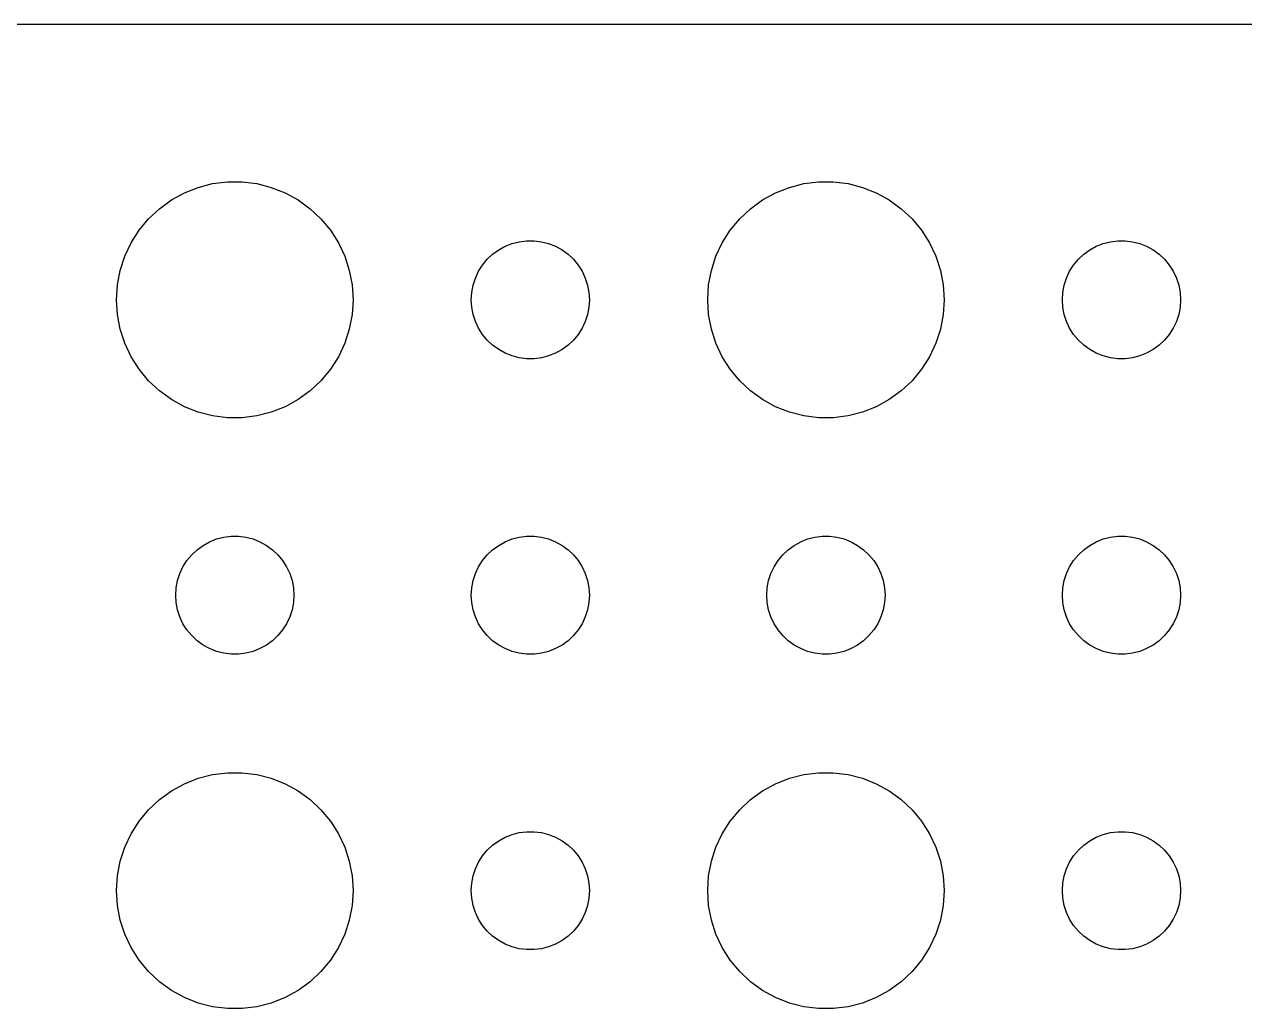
# Model space of a CAD drawing. Header units: metres. Extents: x -134 to 134, y 176 to 508.
# Drawn here: x 32.16 to 63.12, y 369.01 to 393.99 of the extents above; entities that cross this region are included whole.
import ezdxf

# ---------------------------------------------------------------- set-up
doc = ezdxf.new("R2010")
doc.units = ezdxf.units.M

msp = doc.modelspace()

# ---------------------------------------------------------------- linework, layer by layer
for p, q in [((129.814, 393.99), (-129.814, 393.99)), ((36.2227, 389.714), (36.5729, 389.853)), ((36.5729, 389.853), (36.9379, 389.947)), ((36.9379, 389.947), (37.3116, 389.994)), ((37.3116, 389.994), (37.6884, 389.994)), ((37.6884, 389.994), (38.0621, 389.947)), ((38.0621, 389.947), (38.427, 389.853)), ((38.427, 389.853), (38.7773, 389.714)), ((51.2227, 389.714), (51.5729, 389.853)), ((51.5729, 389.853), (51.9379, 389.947)), ((51.9379, 389.947), (52.3116, 389.994)), ((52.3116, 389.994), (52.6884, 389.994)), ((52.6884, 389.994), (53.0621, 389.947)), ((53.0621, 389.947), (53.427, 389.853)), ((53.427, 389.853), (53.7773, 389.714)), ((35.5877, 389.312), (35.8925, 389.533)), ((35.8925, 389.533), (36.2227, 389.714)), ((38.7773, 389.714), (39.1075, 389.533)), ((39.1075, 389.533), (39.4123, 389.312)), ((50.5877, 389.312), (50.8925, 389.533)), ((50.8925, 389.533), (51.2227, 389.714)), ((53.7773, 389.714), (54.1075, 389.533)), ((54.1075, 389.533), (54.4123, 389.312)), ((35.3131, 389.054), (35.5877, 389.312)), ((39.4123, 389.312), (39.6869, 389.054)), ((50.3131, 389.054), (50.5877, 389.312)), ((54.4123, 389.312), (54.6869, 389.054)), ((35.0729, 388.763), (35.3131, 389.054)), ((39.6869, 389.054), (39.927, 388.763)), ((50.0729, 388.763), (50.3131, 389.054)), ((54.6869, 389.054), (54.927, 388.763)), ((34.8711, 388.445), (35.0729, 388.763)), ((39.927, 388.763), (40.1289, 388.445)), ((49.8711, 388.445), (50.0729, 388.763)), ((54.927, 388.763), (55.1289, 388.445)), ((34.7107, 388.104), (34.8711, 388.445)), ((40.1289, 388.445), (40.2893, 388.104)), ((44.1963, 388.266), (44.3613, 388.357)), ((44.3613, 388.357), (44.5365, 388.427)), ((44.5365, 388.427), (44.7189, 388.473)), ((44.7189, 388.473), (44.9058, 388.497)), ((44.9058, 388.497), (45.0942, 388.497)), ((45.0942, 388.497), (45.2811, 388.473)), ((45.2811, 388.473), (45.4635, 388.427)), ((45.4635, 388.427), (45.6387, 388.357)), ((45.6387, 388.357), (45.8037, 388.266)), ((49.7107, 388.104), (49.8711, 388.445)), ((55.1289, 388.445), (55.2893, 388.104)), ((59.1963, 388.266), (59.3613, 388.357)), ((59.3613, 388.357), (59.5365, 388.427)), ((59.5365, 388.427), (59.7189, 388.473)), ((59.7189, 388.473), (59.9058, 388.497)), ((59.9058, 388.497), (60.0942, 388.497)), ((60.0942, 388.497), (60.2811, 388.473)), ((60.2811, 388.473), (60.4635, 388.427)), ((60.4635, 388.427), (60.6387, 388.357)), ((60.6387, 388.357), (60.8037, 388.266)), ((34.5942, 387.746), (34.7107, 388.104)), ((40.2893, 388.104), (40.4057, 387.746)), ((43.7865, 387.882), (43.9065, 388.027)), ((43.9065, 388.027), (44.0439, 388.156)), ((44.0439, 388.156), (44.1963, 388.266)), ((45.8037, 388.266), (45.9561, 388.156)), ((45.9561, 388.156), (46.0934, 388.027)), ((46.0934, 388.027), (46.2135, 387.882)), ((49.5942, 387.746), (49.7107, 388.104)), ((55.2893, 388.104), (55.4057, 387.746)), ((58.7865, 387.882), (58.9065, 388.027)), ((58.9065, 388.027), (59.0439, 388.156)), ((59.0439, 388.156), (59.1963, 388.266)), ((60.8037, 388.266), (60.9561, 388.156)), ((60.9561, 388.156), (61.0934, 388.027)), ((61.0934, 388.027), (61.2135, 387.882)), ((34.5237, 387.376), (34.5942, 387.746)), ((40.4057, 387.746), (40.4763, 387.376)), ((43.6053, 387.552), (43.6855, 387.723)), ((43.6855, 387.723), (43.7865, 387.882)), ((46.2135, 387.882), (46.3145, 387.723)), ((46.3145, 387.723), (46.3947, 387.552)), ((49.5237, 387.376), (49.5942, 387.746)), ((55.4057, 387.746), (55.4763, 387.376)), ((58.6053, 387.552), (58.6855, 387.723)), ((58.6855, 387.723), (58.7865, 387.882)), ((61.2135, 387.882), (61.3145, 387.723)), ((61.3145, 387.723), (61.3947, 387.552)), ((34.5, 387), (34.5237, 387.376)), ((40.4763, 387.376), (40.5, 387)), ((43.5118, 387.188), (43.5471, 387.373)), ((43.5471, 387.373), (43.6053, 387.552)), ((46.3947, 387.552), (46.4529, 387.373)), ((46.4529, 387.373), (46.4882, 387.188)), ((49.5, 387), (49.5237, 387.376)), ((55.4763, 387.376), (55.5, 387)), ((58.5118, 387.188), (58.5471, 387.373)), ((58.5471, 387.373), (58.6053, 387.552)), ((61.3947, 387.552), (61.4529, 387.373)), ((61.4529, 387.373), (61.4882, 387.188)), ((43.5, 387), (43.5118, 387.188)), ((46.4882, 387.188), (46.5, 387)), ((58.5, 387), (58.5118, 387.188)), ((61.4882, 387.188), (61.5, 387)), ((34.5237, 386.624), (34.5, 387)), ((40.5, 387), (40.4763, 386.624)), ((43.5118, 386.812), (43.5, 387)), ((43.5471, 386.627), (43.5118, 386.812)), ((46.4882, 386.812), (46.4529, 386.627)), ((46.5, 387), (46.4882, 386.812)), ((49.5237, 386.624), (49.5, 387)), ((55.5, 387), (55.4763, 386.624)), ((58.5118, 386.812), (58.5, 387)), ((58.5471, 386.627), (58.5118, 386.812)), ((61.4882, 386.812), (61.4529, 386.627)), ((61.5, 387), (61.4882, 386.812)), ((34.5942, 386.254), (34.5237, 386.624)), ((40.4763, 386.624), (40.4057, 386.254)), ((43.6053, 386.448), (43.5471, 386.627)), ((43.6855, 386.277), (43.6053, 386.448)), ((46.3947, 386.448), (46.3145, 386.277)), ((46.4529, 386.627), (46.3947, 386.448)), ((49.5942, 386.254), (49.5237, 386.624)), ((55.4763, 386.624), (55.4057, 386.254)), ((58.6053, 386.448), (58.5471, 386.627)), ((58.6855, 386.277), (58.6053, 386.448)), ((61.3947, 386.448), (61.3145, 386.277)), ((61.4529, 386.627), (61.3947, 386.448)), ((34.7107, 385.896), (34.5942, 386.254)), ((40.4057, 386.254), (40.2893, 385.896)), ((43.7865, 386.118), (43.6855, 386.277)), ((43.9065, 385.973), (43.7865, 386.118)), ((46.2135, 386.118), (46.0934, 385.973)), ((46.3145, 386.277), (46.2135, 386.118)), ((49.7107, 385.896), (49.5942, 386.254)), ((55.4057, 386.254), (55.2893, 385.896)), ((58.7865, 386.118), (58.6855, 386.277)), ((58.9065, 385.973), (58.7865, 386.118)), ((61.2135, 386.118), (61.0934, 385.973)), ((61.3145, 386.277), (61.2135, 386.118)), ((34.8711, 385.555), (34.7107, 385.896)), ((40.2893, 385.896), (40.1289, 385.555)), ((44.0439, 385.844), (43.9065, 385.973)), ((44.1963, 385.734), (44.0439, 385.844)), ((45.9561, 385.844), (45.8037, 385.734)), ((46.0934, 385.973), (45.9561, 385.844)), ((49.8711, 385.555), (49.7107, 385.896)), ((55.2893, 385.896), (55.1289, 385.555)), ((59.0439, 385.844), (58.9065, 385.973)), ((59.1963, 385.734), (59.0439, 385.844)), ((60.9561, 385.844), (60.8037, 385.734)), ((61.0934, 385.973), (60.9561, 385.844)), ((35.0729, 385.237), (34.8711, 385.555)), ((40.1289, 385.555), (39.927, 385.237)), ((44.3613, 385.643), (44.1963, 385.734)), ((44.5365, 385.573), (44.3613, 385.643)), ((44.7189, 385.527), (44.5365, 385.573)), ((44.9058, 385.503), (44.7189, 385.527)), ((45.0942, 385.503), (44.9058, 385.503)), ((45.2811, 385.527), (45.0942, 385.503)), ((45.4635, 385.573), (45.2811, 385.527)), ((45.6387, 385.643), (45.4635, 385.573)), ((45.8037, 385.734), (45.6387, 385.643)), ((50.0729, 385.237), (49.8711, 385.555)), ((55.1289, 385.555), (54.927, 385.237)), ((59.3613, 385.643), (59.1963, 385.734)), ((59.5365, 385.573), (59.3613, 385.643)), ((59.7189, 385.527), (59.5365, 385.573)), ((59.9058, 385.503), (59.7189, 385.527)), ((60.0942, 385.503), (59.9058, 385.503)), ((60.2811, 385.527), (60.0942, 385.503)), ((60.4635, 385.573), (60.2811, 385.527)), ((60.6387, 385.643), (60.4635, 385.573)), ((60.8037, 385.734), (60.6387, 385.643)), ((35.3131, 384.946), (35.0729, 385.237)), ((39.927, 385.237), (39.6869, 384.946)), ((50.3131, 384.946), (50.0729, 385.237)), ((54.927, 385.237), (54.6869, 384.946)), ((35.5877, 384.688), (35.3131, 384.946)), ((39.6869, 384.946), (39.4123, 384.688)), ((50.5877, 384.688), (50.3131, 384.946)), ((54.6869, 384.946), (54.4123, 384.688)), ((35.8925, 384.467), (35.5877, 384.688)), ((39.4123, 384.688), (39.1075, 384.467)), ((50.8925, 384.467), (50.5877, 384.688)), ((54.4123, 384.688), (54.1075, 384.467)), ((36.2227, 384.286), (35.8925, 384.467)), ((36.5729, 384.147), (36.2227, 384.286)), ((38.7773, 384.286), (38.427, 384.147)), ((39.1075, 384.467), (38.7773, 384.286)), ((51.2227, 384.286), (50.8925, 384.467)), ((51.5729, 384.147), (51.2227, 384.286)), ((53.7773, 384.286), (53.427, 384.147)), ((54.1075, 384.467), (53.7773, 384.286)), ((36.9379, 384.053), (36.5729, 384.147)), ((37.3116, 384.006), (36.9379, 384.053)), ((37.6884, 384.006), (37.3116, 384.006)), ((38.0621, 384.053), (37.6884, 384.006)), ((38.427, 384.147), (38.0621, 384.053)), ((51.9379, 384.053), (51.5729, 384.147)), ((52.3116, 384.006), (51.9379, 384.053)), ((52.6884, 384.006), (52.3116, 384.006)), ((53.0621, 384.053), (52.6884, 384.006)), ((53.427, 384.147), (53.0621, 384.053)), ((36.6963, 380.766), (36.8613, 380.857)), ((36.8613, 380.857), (37.0365, 380.927)), ((37.0365, 380.927), (37.2189, 380.973)), ((37.2189, 380.973), (37.4058, 380.997)), ((37.4058, 380.997), (37.5942, 380.997)), ((37.5942, 380.997), (37.7811, 380.973)), ((37.7811, 380.973), (37.9635, 380.927)), ((37.9635, 380.927), (38.1387, 380.857)), ((38.1387, 380.857), (38.3037, 380.766)), ((44.1963, 380.766), (44.3613, 380.857)), ((44.3613, 380.857), (44.5365, 380.927)), ((44.5365, 380.927), (44.7189, 380.973)), ((44.7189, 380.973), (44.9058, 380.997)), ((44.9058, 380.997), (45.0942, 380.997)), ((45.0942, 380.997), (45.2811, 380.973)), ((45.2811, 380.973), (45.4635, 380.927)), ((45.4635, 380.927), (45.6387, 380.857)), ((45.6387, 380.857), (45.8037, 380.766)), ((51.6963, 380.766), (51.8613, 380.857)), ((51.8613, 380.857), (52.0365, 380.927)), ((52.0365, 380.927), (52.2189, 380.973)), ((52.2189, 380.973), (52.4058, 380.997)), ((52.4058, 380.997), (52.5942, 380.997)), ((52.5942, 380.997), (52.7811, 380.973)), ((52.7811, 380.973), (52.9635, 380.927)), ((52.9635, 380.927), (53.1387, 380.857)), ((53.1387, 380.857), (53.3037, 380.766)), ((59.1963, 380.766), (59.3613, 380.857)), ((59.3613, 380.857), (59.5365, 380.927)), ((59.5365, 380.927), (59.7189, 380.973)), ((59.7189, 380.973), (59.9058, 380.997)), ((59.9058, 380.997), (60.0942, 380.997)), ((60.0942, 380.997), (60.2811, 380.973)), ((60.2811, 380.973), (60.4635, 380.927)), ((60.4635, 380.927), (60.6387, 380.857)), ((60.6387, 380.857), (60.8037, 380.766)), ((36.4065, 380.527), (36.5439, 380.656)), ((36.5439, 380.656), (36.6963, 380.766)), ((38.3037, 380.766), (38.4561, 380.656)), ((38.4561, 380.656), (38.5934, 380.527)), ((43.9065, 380.527), (44.0439, 380.656)), ((44.0439, 380.656), (44.1963, 380.766)), ((45.8037, 380.766), (45.9561, 380.656)), ((45.9561, 380.656), (46.0934, 380.527)), ((51.4065, 380.527), (51.5439, 380.656)), ((51.5439, 380.656), (51.6963, 380.766)), ((53.3037, 380.766), (53.4561, 380.656)), ((53.4561, 380.656), (53.5934, 380.527)), ((58.9065, 380.527), (59.0439, 380.656)), ((59.0439, 380.656), (59.1963, 380.766)), ((60.8037, 380.766), (60.9561, 380.656)), ((60.9561, 380.656), (61.0934, 380.527)), ((36.1855, 380.223), (36.2865, 380.382)), ((36.2865, 380.382), (36.4065, 380.527)), ((38.5934, 380.527), (38.7135, 380.382)), ((38.7135, 380.382), (38.8145, 380.223)), ((43.6855, 380.223), (43.7865, 380.382)), ((43.7865, 380.382), (43.9065, 380.527)), ((46.0934, 380.527), (46.2135, 380.382)), ((46.2135, 380.382), (46.3145, 380.223)), ((51.1855, 380.223), (51.2865, 380.382)), ((51.2865, 380.382), (51.4065, 380.527)), ((53.5934, 380.527), (53.7135, 380.382)), ((53.7135, 380.382), (53.8145, 380.223)), ((58.6855, 380.223), (58.7865, 380.382)), ((58.7865, 380.382), (58.9065, 380.527)), ((61.0934, 380.527), (61.2135, 380.382)), ((61.2135, 380.382), (61.3145, 380.223)), ((36.0471, 379.873), (36.1053, 380.052)), ((36.1053, 380.052), (36.1855, 380.223)), ((38.8145, 380.223), (38.8947, 380.052)), ((38.8947, 380.052), (38.9529, 379.873)), ((43.5471, 379.873), (43.6053, 380.052)), ((43.6053, 380.052), (43.6855, 380.223)), ((46.3145, 380.223), (46.3947, 380.052)), ((46.3947, 380.052), (46.4529, 379.873)), ((51.0471, 379.873), (51.1053, 380.052)), ((51.1053, 380.052), (51.1855, 380.223)), ((53.8145, 380.223), (53.8947, 380.052)), ((53.8947, 380.052), (53.9529, 379.873)), ((58.5471, 379.873), (58.6053, 380.052)), ((58.6053, 380.052), (58.6855, 380.223)), ((61.3145, 380.223), (61.3947, 380.052)), ((61.3947, 380.052), (61.4529, 379.873)), ((36, 379.5), (36.0118, 379.688)), ((36.0118, 379.688), (36.0471, 379.873)), ((38.9529, 379.873), (38.9882, 379.688)), ((38.9882, 379.688), (39, 379.5)), ((43.5, 379.5), (43.5118, 379.688)), ((43.5118, 379.688), (43.5471, 379.873)), ((46.4529, 379.873), (46.4882, 379.688)), ((46.4882, 379.688), (46.5, 379.5)), ((51, 379.5), (51.0118, 379.688)), ((51.0118, 379.688), (51.0471, 379.873)), ((53.9529, 379.873), (53.9882, 379.688)), ((53.9882, 379.688), (54, 379.5)), ((58.5, 379.5), (58.5118, 379.688)), ((58.5118, 379.688), (58.5471, 379.873)), ((61.4529, 379.873), (61.4882, 379.688)), ((61.4882, 379.688), (61.5, 379.5)), ((36.0118, 379.312), (36, 379.5)), ((36.0471, 379.127), (36.0118, 379.312)), ((38.9882, 379.312), (38.9529, 379.127)), ((39, 379.5), (38.9882, 379.312)), ((43.5118, 379.312), (43.5, 379.5)), ((43.5471, 379.127), (43.5118, 379.312)), ((46.4882, 379.312), (46.4529, 379.127)), ((46.5, 379.5), (46.4882, 379.312)), ((51.0118, 379.312), (51, 379.5)), ((51.0471, 379.127), (51.0118, 379.312)), ((53.9882, 379.312), (53.9529, 379.127)), ((54, 379.5), (53.9882, 379.312)), ((58.5118, 379.312), (58.5, 379.5)), ((58.5471, 379.127), (58.5118, 379.312)), ((61.4882, 379.312), (61.4529, 379.127)), ((61.5, 379.5), (61.4882, 379.312)), ((36.1053, 378.948), (36.0471, 379.127)), ((38.9529, 379.127), (38.8947, 378.948)), ((43.6053, 378.948), (43.5471, 379.127)), ((46.4529, 379.127), (46.3947, 378.948)), ((51.1053, 378.948), (51.0471, 379.127)), ((53.9529, 379.127), (53.8947, 378.948)), ((58.6053, 378.948), (58.5471, 379.127)), ((61.4529, 379.127), (61.3947, 378.948)), ((36.1855, 378.777), (36.1053, 378.948)), ((36.2865, 378.618), (36.1855, 378.777)), ((38.8145, 378.777), (38.7135, 378.618)), ((38.8947, 378.948), (38.8145, 378.777)), ((43.6855, 378.777), (43.6053, 378.948)), ((43.7865, 378.618), (43.6855, 378.777)), ((46.3145, 378.777), (46.2135, 378.618)), ((46.3947, 378.948), (46.3145, 378.777)), ((51.1855, 378.777), (51.1053, 378.948)), ((51.2865, 378.618), (51.1855, 378.777)), ((53.8145, 378.777), (53.7135, 378.618)), ((53.8947, 378.948), (53.8145, 378.777)), ((58.6855, 378.777), (58.6053, 378.948)), ((58.7865, 378.618), (58.6855, 378.777)), ((61.3145, 378.777), (61.2135, 378.618)), ((61.3947, 378.948), (61.3145, 378.777)), ((36.4065, 378.473), (36.2865, 378.618)), ((36.5439, 378.344), (36.4065, 378.473)), ((38.5934, 378.473), (38.4561, 378.344)), ((38.7135, 378.618), (38.5934, 378.473)), ((43.9065, 378.473), (43.7865, 378.618)), ((44.0439, 378.344), (43.9065, 378.473)), ((46.0934, 378.473), (45.9561, 378.344)), ((46.2135, 378.618), (46.0934, 378.473)), ((51.4065, 378.473), (51.2865, 378.618)), ((51.5439, 378.344), (51.4065, 378.473)), ((53.5934, 378.473), (53.4561, 378.344)), ((53.7135, 378.618), (53.5934, 378.473)), ((58.9065, 378.473), (58.7865, 378.618)), ((59.0439, 378.344), (58.9065, 378.473)), ((61.0934, 378.473), (60.9561, 378.344)), ((61.2135, 378.618), (61.0934, 378.473)), ((36.6963, 378.234), (36.5439, 378.344)), ((36.8613, 378.143), (36.6963, 378.234)), ((37.0365, 378.073), (36.8613, 378.143)), ((37.2189, 378.027), (37.0365, 378.073)), ((37.9635, 378.073), (37.7811, 378.027)), ((38.1387, 378.143), (37.9635, 378.073)), ((38.3037, 378.234), (38.1387, 378.143)), ((38.4561, 378.344), (38.3037, 378.234)), ((44.1963, 378.234), (44.0439, 378.344)), ((44.3613, 378.143), (44.1963, 378.234)), ((44.5365, 378.073), (44.3613, 378.143)), ((44.7189, 378.027), (44.5365, 378.073)), ((45.4635, 378.073), (45.2811, 378.027)), ((45.6387, 378.143), (45.4635, 378.073)), ((45.8037, 378.234), (45.6387, 378.143)), ((45.9561, 378.344), (45.8037, 378.234)), ((51.6963, 378.234), (51.5439, 378.344)), ((51.8613, 378.143), (51.6963, 378.234)), ((52.0365, 378.073), (51.8613, 378.143)), ((52.2189, 378.027), (52.0365, 378.073)), ((52.9635, 378.073), (52.7811, 378.027)), ((53.1387, 378.143), (52.9635, 378.073)), ((53.3037, 378.234), (53.1387, 378.143)), ((53.4561, 378.344), (53.3037, 378.234)), ((59.1963, 378.234), (59.0439, 378.344)), ((59.3613, 378.143), (59.1963, 378.234)), ((59.5365, 378.073), (59.3613, 378.143)), ((59.7189, 378.027), (59.5365, 378.073)), ((60.4635, 378.073), (60.2811, 378.027)), ((60.6387, 378.143), (60.4635, 378.073)), ((60.8037, 378.234), (60.6387, 378.143)), ((60.9561, 378.344), (60.8037, 378.234)), ((37.4058, 378.003), (37.2189, 378.027)), ((37.5942, 378.003), (37.4058, 378.003)), ((37.7811, 378.027), (37.5942, 378.003)), ((44.9058, 378.003), (44.7189, 378.027)), ((45.0942, 378.003), (44.9058, 378.003)), ((45.2811, 378.027), (45.0942, 378.003)), ((52.4058, 378.003), (52.2189, 378.027)), ((52.5942, 378.003), (52.4058, 378.003)), ((52.7811, 378.027), (52.5942, 378.003)), ((59.9058, 378.003), (59.7189, 378.027)), ((60.0942, 378.003), (59.9058, 378.003)), ((60.2811, 378.027), (60.0942, 378.003)), ((36.9379, 374.947), (37.3116, 374.994)), ((37.3116, 374.994), (37.6884, 374.994)), ((37.6884, 374.994), (38.0621, 374.947)), ((51.9379, 374.947), (52.3116, 374.994)), ((52.3116, 374.994), (52.6884, 374.994)), ((52.6884, 374.994), (53.0621, 374.947)), ((35.8925, 374.533), (36.2227, 374.714)), ((36.2227, 374.714), (36.5729, 374.853)), ((36.5729, 374.853), (36.9379, 374.947)), ((38.0621, 374.947), (38.427, 374.853)), ((38.427, 374.853), (38.7773, 374.714)), ((38.7773, 374.714), (39.1075, 374.533)), ((50.8925, 374.533), (51.2227, 374.714)), ((51.2227, 374.714), (51.5729, 374.853)), ((51.5729, 374.853), (51.9379, 374.947)), ((53.0621, 374.947), (53.427, 374.853)), ((53.427, 374.853), (53.7773, 374.714)), ((53.7773, 374.714), (54.1075, 374.533)), ((35.5877, 374.312), (35.8925, 374.533)), ((39.1075, 374.533), (39.4123, 374.312)), ((50.5877, 374.312), (50.8925, 374.533)), ((54.1075, 374.533), (54.4123, 374.312)), ((35.0729, 373.763), (35.3131, 374.054)), ((35.3131, 374.054), (35.5877, 374.312)), ((39.4123, 374.312), (39.6869, 374.054)), ((39.6869, 374.054), (39.927, 373.763)), ((50.0729, 373.763), (50.3131, 374.054)), ((50.3131, 374.054), (50.5877, 374.312)), ((54.4123, 374.312), (54.6869, 374.054)), ((54.6869, 374.054), (54.927, 373.763)), ((34.8711, 373.445), (35.0729, 373.763)), ((39.927, 373.763), (40.1289, 373.445)), ((49.8711, 373.445), (50.0729, 373.763)), ((54.927, 373.763), (55.1289, 373.445)), ((34.7107, 373.104), (34.8711, 373.445)), ((40.1289, 373.445), (40.2893, 373.104)), ((44.3613, 373.357), (44.5365, 373.427)), ((44.5365, 373.427), (44.7189, 373.473)), ((44.7189, 373.473), (44.9058, 373.497)), ((44.9058, 373.497), (45.0942, 373.497)), ((45.0942, 373.497), (45.2811, 373.473)), ((45.2811, 373.473), (45.4635, 373.427)), ((45.4635, 373.427), (45.6387, 373.357)), ((49.7107, 373.104), (49.8711, 373.445)), ((55.1289, 373.445), (55.2893, 373.104)), ((59.3613, 373.357), (59.5365, 373.427)), ((59.5365, 373.427), (59.7189, 373.473)), ((59.7189, 373.473), (59.9058, 373.497)), ((59.9058, 373.497), (60.0942, 373.497)), ((60.0942, 373.497), (60.2811, 373.473)), ((60.2811, 373.473), (60.4635, 373.427)), ((60.4635, 373.427), (60.6387, 373.357)), ((43.9065, 373.027), (44.0439, 373.156)), ((44.0439, 373.156), (44.1963, 373.266)), ((44.1963, 373.266), (44.3613, 373.357)), ((45.6387, 373.357), (45.8037, 373.266)), ((45.8037, 373.266), (45.9561, 373.156)), ((45.9561, 373.156), (46.0934, 373.027)), ((58.9065, 373.027), (59.0439, 373.156)), ((59.0439, 373.156), (59.1963, 373.266)), ((59.1963, 373.266), (59.3613, 373.357)), ((60.6387, 373.357), (60.8037, 373.266)), ((60.8037, 373.266), (60.9561, 373.156)), ((60.9561, 373.156), (61.0934, 373.027)), ((34.5942, 372.746), (34.7107, 373.104)), ((40.2893, 373.104), (40.4057, 372.746)), ((43.6855, 372.723), (43.7865, 372.882)), ((43.7865, 372.882), (43.9065, 373.027)), ((46.0934, 373.027), (46.2135, 372.882)), ((46.2135, 372.882), (46.3145, 372.723)), ((49.5942, 372.746), (49.7107, 373.104)), ((55.2893, 373.104), (55.4057, 372.746)), ((58.6855, 372.723), (58.7865, 372.882)), ((58.7865, 372.882), (58.9065, 373.027)), ((61.0934, 373.027), (61.2135, 372.882)), ((61.2135, 372.882), (61.3145, 372.723)), ((34.5237, 372.376), (34.5942, 372.746)), ((40.4057, 372.746), (40.4763, 372.376)), ((43.5471, 372.373), (43.6053, 372.552)), ((43.6053, 372.552), (43.6855, 372.723)), ((46.3145, 372.723), (46.3947, 372.552)), ((46.3947, 372.552), (46.4529, 372.373)), ((49.5237, 372.376), (49.5942, 372.746)), ((55.4057, 372.746), (55.4763, 372.376)), ((58.5471, 372.373), (58.6053, 372.552)), ((58.6053, 372.552), (58.6855, 372.723)), ((61.3145, 372.723), (61.3947, 372.552)), ((61.3947, 372.552), (61.4529, 372.373)), ((34.5, 372), (34.5237, 372.376)), ((40.4763, 372.376), (40.5, 372)), ((43.5, 372), (43.5118, 372.188)), ((43.5118, 372.188), (43.5471, 372.373)), ((46.4529, 372.373), (46.4882, 372.188)), ((46.4882, 372.188), (46.5, 372)), ((49.5, 372), (49.5237, 372.376)), ((55.4763, 372.376), (55.5, 372)), ((58.5, 372), (58.5118, 372.188)), ((58.5118, 372.188), (58.5471, 372.373)), ((61.4529, 372.373), (61.4882, 372.188)), ((61.4882, 372.188), (61.5, 372)), ((34.5237, 371.624), (34.5, 372)), ((40.5, 372), (40.4763, 371.624)), ((43.5118, 371.812), (43.5, 372)), ((46.5, 372), (46.4882, 371.812)), ((49.5237, 371.624), (49.5, 372)), ((55.5, 372), (55.4763, 371.624)), ((58.5118, 371.812), (58.5, 372)), ((61.5, 372), (61.4882, 371.812)), ((34.5942, 371.254), (34.5237, 371.624)), ((40.4763, 371.624), (40.4057, 371.254)), ((43.5471, 371.627), (43.5118, 371.812)), ((43.6053, 371.448), (43.5471, 371.627)), ((46.4529, 371.627), (46.3947, 371.448)), ((46.4882, 371.812), (46.4529, 371.627)), ((49.5942, 371.254), (49.5237, 371.624)), ((55.4763, 371.624), (55.4057, 371.254)), ((58.5471, 371.627), (58.5118, 371.812)), ((58.6053, 371.448), (58.5471, 371.627)), ((61.4529, 371.627), (61.3947, 371.448)), ((61.4882, 371.812), (61.4529, 371.627)), ((43.6855, 371.277), (43.6053, 371.448)), ((43.7865, 371.118), (43.6855, 371.277)), ((46.3145, 371.277), (46.2135, 371.118)), ((46.3947, 371.448), (46.3145, 371.277)), ((58.6855, 371.277), (58.6053, 371.448)), ((58.7865, 371.118), (58.6855, 371.277)), ((61.3145, 371.277), (61.2135, 371.118)), ((61.3947, 371.448), (61.3145, 371.277)), ((34.7107, 370.896), (34.5942, 371.254)), ((40.4057, 371.254), (40.2893, 370.896)), ((43.9065, 370.973), (43.7865, 371.118)), ((44.0439, 370.844), (43.9065, 370.973)), ((46.0934, 370.973), (45.9561, 370.844)), ((46.2135, 371.118), (46.0934, 370.973)), ((49.7107, 370.896), (49.5942, 371.254)), ((55.4057, 371.254), (55.2893, 370.896)), ((58.9065, 370.973), (58.7865, 371.118)), ((59.0439, 370.844), (58.9065, 370.973)), ((61.0934, 370.973), (60.9561, 370.844)), ((61.2135, 371.118), (61.0934, 370.973)), ((34.8711, 370.555), (34.7107, 370.896)), ((40.2893, 370.896), (40.1289, 370.555)), ((44.1963, 370.734), (44.0439, 370.844)), ((44.3613, 370.643), (44.1963, 370.734)), ((44.5365, 370.573), (44.3613, 370.643)), ((45.6387, 370.643), (45.4635, 370.573)), ((45.8037, 370.734), (45.6387, 370.643)), ((45.9561, 370.844), (45.8037, 370.734)), ((49.8711, 370.555), (49.7107, 370.896)), ((55.2893, 370.896), (55.1289, 370.555)), ((59.1963, 370.734), (59.0439, 370.844)), ((59.3613, 370.643), (59.1963, 370.734)), ((59.5365, 370.573), (59.3613, 370.643)), ((60.6387, 370.643), (60.4635, 370.573)), ((60.8037, 370.734), (60.6387, 370.643)), ((60.9561, 370.844), (60.8037, 370.734)), ((35.0729, 370.237), (34.8711, 370.555)), ((40.1289, 370.555), (39.927, 370.237)), ((44.7189, 370.527), (44.5365, 370.573)), ((44.9058, 370.503), (44.7189, 370.527)), ((45.0942, 370.503), (44.9058, 370.503)), ((45.2811, 370.527), (45.0942, 370.503)), ((45.4635, 370.573), (45.2811, 370.527)), ((50.0729, 370.237), (49.8711, 370.555)), ((55.1289, 370.555), (54.927, 370.237)), ((59.7189, 370.527), (59.5365, 370.573)), ((59.9058, 370.503), (59.7189, 370.527)), ((60.0942, 370.503), (59.9058, 370.503)), ((60.2811, 370.527), (60.0942, 370.503)), ((60.4635, 370.573), (60.2811, 370.527)), ((35.3131, 369.946), (35.0729, 370.237)), ((39.927, 370.237), (39.6869, 369.946)), ((50.3131, 369.946), (50.0729, 370.237)), ((54.927, 370.237), (54.6869, 369.946)), ((35.5877, 369.688), (35.3131, 369.946)), ((39.6869, 369.946), (39.4123, 369.688)), ((50.5877, 369.688), (50.3131, 369.946)), ((54.6869, 369.946), (54.4123, 369.688)), ((35.8925, 369.467), (35.5877, 369.688)), ((36.2227, 369.286), (35.8925, 369.467)), ((39.1075, 369.467), (38.7773, 369.286)), ((39.4123, 369.688), (39.1075, 369.467)), ((50.8925, 369.467), (50.5877, 369.688)), ((51.2227, 369.286), (50.8925, 369.467)), ((54.1075, 369.467), (53.7773, 369.286)), ((54.4123, 369.688), (54.1075, 369.467)), ((36.5729, 369.147), (36.2227, 369.286)), ((36.9379, 369.053), (36.5729, 369.147)), ((38.427, 369.147), (38.0621, 369.053)), ((38.7773, 369.286), (38.427, 369.147)), ((51.5729, 369.147), (51.2227, 369.286)), ((51.9379, 369.053), (51.5729, 369.147)), ((53.427, 369.147), (53.0621, 369.053)), ((53.7773, 369.286), (53.427, 369.147)), ((37.3116, 369.006), (36.9379, 369.053)), ((37.6884, 369.006), (37.3116, 369.006)), ((38.0621, 369.053), (37.6884, 369.006)), ((52.3116, 369.006), (51.9379, 369.053)), ((52.6884, 369.006), (52.3116, 369.006)), ((53.0621, 369.053), (52.6884, 369.006))]:
    msp.add_line(p, q)

doc.saveas('drawing.dxf')
